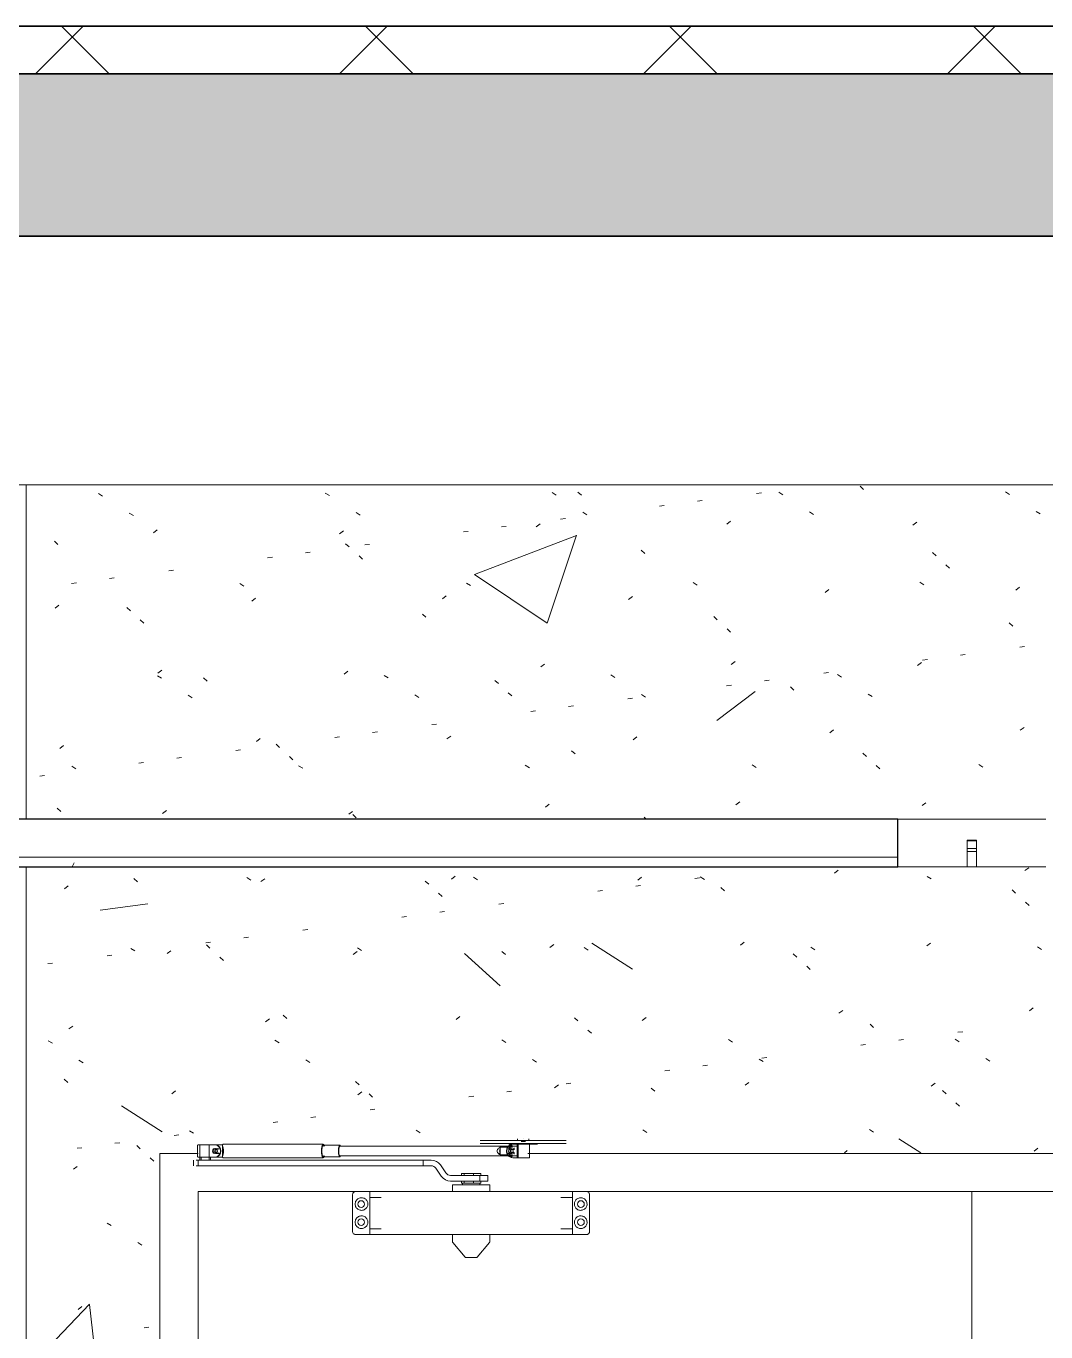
# Model space of a CAD drawing. Header units: millimetres. Extents: x 1240 to 198004, y -7796 to 35300.
# Drawn here: x 160774 to 161841, y 4213 to 5580 of the extents above; entities that cross this region are included whole.
import ezdxf

# ---------------------------------------------------------------- set-up
doc = ezdxf.new("R2010")
doc.units = ezdxf.units.MM
for name, color, linetype, lineweight in [('0-2', 50, 'Continuous', 5), ('A-CLNG', 13, 'Continuous', 9), ('A-CLNG-1', 13, 'Continuous', 25), ('A-CLNG-PATT-1', 13, 'Continuous', 9), ('A-DOOR', 31, 'Continuous', 9), ('A-DOOR-FRAM', 31, 'Continuous', 9), ('A-FLOR-1', 10, 'Continuous', 35), ('A-FLOR-3', 192, 'Continuous', 35), ('A-FLOR-PATT-1', 7, 'Continuous', 9), ('A-FLOR-PATT-3', 8, 'Continuous', 9), ('A-WALL-PATT-4', 111, 'Continuous', 9), ('E-LITE-EQPM', 33, 'Continuous', 9), ('I-WALL', 2, 'Continuous', 9), ('S-BEAM-3', 7, 'Continuous', 9)]:
    doc.layers.add(name, color=color, linetype=linetype, lineweight=lineweight)

# ---------------------------------------------------------------- blocks, each defined once
blk = doc.blocks.new('NCV_TKTC_KET CAU_rvt-2-TKCS_MẶT ĐỨNG NỘI KHU 2')
at = {"layer": 'A-FLOR-PATT-1'}
blk.add_hatch(color=256, dxfattribs=at).paths.add_polyline_path([(-26936.9, 5360), (-26936.9, 5530), (-45737.4, 5530), (-45737.4, 5360), (-27379.4, 5360)])
at = {"layer": 'A-FLOR-1'}
for p, q in [((-26936.9, 5530), (-45737.4, 5530)), ((-45737.4, 5360), (-26936.9, 5360))]:
    blk.add_line(p, q, dxfattribs=at)
at = {"layer": 'S-BEAM-3'}
blk.add_line((-33546.9, 5100), (-35535.3, 5100), dxfattribs=at)
blk = doc.blocks.new('LIC_06-ĐÈN LED TRÒN DOWNLIGHT_ P_18W - LIC_06-ĐÈN LED TRÒN DOWNLIGHT_ P_18W - ÁNH SÁNG 6000K-1339139-TKCS_MẶT ĐỨNG NỘI KHU 2')
at = {"layer": 'E-LITE-EQPM'}
for p, q in [((-34532.4, 8128), (-34542.4, 8128)), ((-34532.4, 8128), (-34542.4, 8128)), ((-34542.4, 8127.4), (-34542.4, 8127.9)), ((-34542.4, 8127.2), (-34542.4, 8127.4)), ((-34542.4, 8119), (-34542.4, 8127.2)), ((-34532.4, 8127.2), (-34542.4, 8127.2)), ((-34542.4, 8116), (-34542.4, 8119)), ((-34532.4, 8119), (-34542.4, 8119)), ((-34532.4, 8127.9), (-34532.4, 8127.4)), ((-34532.4, 8127.4), (-34532.4, 8127.2)), ((-34532.4, 8127.2), (-34532.4, 8119)), ((-34532.4, 8119), (-34532.4, 8116)), ((-34542.4, 8100), (-34542.4, 8116)), ((-34532.4, 8116), (-34542.4, 8116)), ((-34532.4, 8116), (-34532.4, 8100)), ((-34532.4, 8100), (-34542.4, 8100))]:
    blk.add_line(p, q, dxfattribs=at)
blk = doc.blocks.new('FD_07 - FD_07-1700x2200-CỬA ĐI 2 CÁNH-V381-TKCS_MẶT ĐỨNG NỘI KHU 2')
at = {"layer": 'A-DOOR'}
for p, q in [((-35013, 4415.3), (-35013, 4413.5)), ((-35007, 4415.3), (-35007, 4415.3)), ((-35007, 4415.3), (-35007, 4415.3)), ((-35001, 4413.5), (-35001, 4415.3)), ((-35348, 4409), (-35348, 4396)), ((-35347.4, 4409), (-35335.8, 4409)), ((-35345.5, 4409), (-35345.5, 4393)), ((-35335.8, 4409), (-35328.7, 4409)), ((-35335.8, 4396), (-35335.8, 4409)), ((-35328.7, 4409), (-35328.2, 4409)), ((-35328.7, 4409), (-35321.8, 4409)), ((-35321.8, 4396), (-35321.8, 4409)), ((-35321.8, 4408.6), (-35321.8, 4396.4)), ((-35321.8, 4396.4), (-35321.8, 4408.6)), ((-35216.3, 4409.5), (-35321, 4409.5)), ((-35198.9, 4408.5), (-35216.3, 4408.5)), ((-35012.5, 4407.5), (-35198.9, 4407.5)), ((-35052, 4413.5), (-35051.6, 4413.5)), ((-35052, 4410.5), (-35051.6, 4410.5)), ((-35051.6, 4413.5), (-35032.3, 4413.5)), ((-35051.6, 4410.5), (-35032.3, 4410.5)), ((-35032.3, 4413.5), (-35032, 4413.5)), ((-35032.3, 4410.5), (-35032, 4410.5)), ((-35031.9, 4413.5), (-35026.7, 4413.5)), ((-35031.9, 4410.5), (-35026.7, 4410.5)), ((-35031, 4406.5), (-35024.1, 4406.5)), ((-35031, 4406.5), (-35031, 4398.5)), ((-35026.7, 4413.5), (-35025.6, 4413.5)), ((-35026.7, 4410.5), (-35025.6, 4410.5)), ((-35025.6, 4413.5), (-35009.1, 4413.5)), ((-35025.6, 4410.5), (-35009.1, 4410.5)), ((-35024.1, 4406.5), (-35022.9, 4406.5)), ((-35022.9, 4406.5), (-35018.2, 4406.5)), ((-35021.3, 4406.5), (-35022.5, 4406.5)), ((-35022, 4409.5), (-35020, 4409.5)), ((-35020, 4409.5), (-35022, 4409.5)), ((-35018.2, 4406.5), (-35021.3, 4406.5)), ((-35017.9, 4409.5), (-35020, 4409.5)), ((-35017.9, 4409.5), (-35012.2, 4409.5)), ((-35016.5, 4403.9), (-35016.5, 4405.8)), ((-35013.5, 4409.5), (-35013.5, 4395.5)), ((-35012.2, 4409.5), (-35000.7, 4409.5)), ((-35012.2, 4395.5), (-35012.2, 4409.5)), ((-35012, 4410.5), (-35012, 4409.5)), ((-35007, 4413.5), (-35009.5, 4413.5)), ((-35009.5, 4413.5), (-35007, 4413.5)), ((-35007, 4410.5), (-35009.5, 4410.5)), ((-35009.5, 4410.5), (-35007, 4410.5)), ((-35007, 4410.5), (-35009.5, 4410.5)), ((-35009.5, 4410.5), (-35007, 4410.5)), ((-35009.1, 4413.5), (-35004.8, 4413.5)), ((-35009.1, 4413.5), (-35004.8, 4413.5)), ((-35004.8, 4412.5), (-35009.1, 4412.5)), ((-35009.1, 4410.5), (-35004.8, 4410.5)), ((-35009.1, 4410.5), (-35004.8, 4410.5)), ((-35007, 4413.5), (-35008.5, 4413.5)), ((-35008.5, 4413.5), (-35007, 4413.5)), ((-35007, 4413.5), (-35004.5, 4413.5)), ((-35004.5, 4413.5), (-35007, 4413.5)), ((-35007, 4413.5), (-35005.4, 4413.5)), ((-35005.4, 4413.5), (-35007, 4413.5)), ((-35007, 4410.5), (-35004.5, 4410.5)), ((-35004.5, 4410.5), (-35007, 4410.5)), ((-35007, 4410.5), (-35004.5, 4410.5)), ((-35004.5, 4410.5), (-35007, 4410.5)), ((-35004.8, 4413.5), (-34988.4, 4413.5)), ((-35004.8, 4410.5), (-34988.4, 4410.5)), ((-35002, 4409.5), (-35002, 4410.5)), ((-34994, 4409.5), (-35001.3, 4409.5)), ((-35000.7, 4409.5), (-35001, 4409.5)), ((-35000.5, 4395.5), (-35000.5, 4409.5)), ((-34994, 4409.5), (-34992, 4409.5)), ((-34992, 4409.5), (-34994, 4409.5)), ((-34988.4, 4413.5), (-34987.2, 4413.5)), ((-34988.4, 4410.5), (-34987.2, 4410.5)), ((-34987.2, 4413.5), (-34982, 4413.5)), ((-34987.2, 4410.5), (-34982, 4410.5)), ((-34981.9, 4413.5), (-34981.6, 4413.5)), ((-34981.9, 4410.5), (-34981.6, 4410.5)), ((-34981.6, 4413.5), (-34962.4, 4413.5)), ((-34981.6, 4410.5), (-34962.4, 4410.5)), ((-34962.4, 4413.5), (-34962, 4413.5)), ((-34962.4, 4410.5), (-34962, 4410.5)), ((-35352, 4393), (-35352, 4387)), ((-35349.5, 4393), (-35347.4, 4393)), ((-35335.8, 4396), (-35347.4, 4396)), ((-35347.4, 4393), (-35111.9, 4393)), ((-35347.4, 4387), (-35347.4, 4393)), ((-35344.3, 4396), (-35344.3, 4393)), ((-35328.7, 4396), (-35335.8, 4396)), ((-35335.7, 4393), (-35335.7, 4396.2)), ((-35334.5, 4393), (-35334.5, 4396)), ((-35328.2, 4396), (-35328.7, 4396)), ((-35321.8, 4396), (-35328.7, 4396)), ((-35321, 4395.5), (-35216.3, 4395.5)), ((-35216.3, 4396.5), (-35198.9, 4396.5)), ((-35198.9, 4397.5), (-35012.5, 4397.5)), ((-35103.5, 4393), (-35111.9, 4393)), ((-35111.9, 4393), (-35111.9, 4387)), ((-35103.5, 4393), (-35103.5, 4393)), ((-35087.9, 4379.6), (-35093.7, 4387.9)), ((-35024.1, 4398.5), (-35031, 4398.5)), ((-35022.9, 4398.5), (-35024.1, 4398.5)), ((-35018.2, 4398.5), (-35022.9, 4398.5)), ((-35022.5, 4398.5), (-35021.3, 4398.5)), ((-35021.3, 4398.5), (-35018.2, 4398.5)), ((-35012.2, 4395.5), (-35017.9, 4395.5)), ((-35016.5, 4399.2), (-35016.5, 4401)), ((-35000.7, 4395.5), (-35012.2, 4395.5)), ((-35002.2, 4395.5), (-35000.5, 4395.5)), ((-35000.5, 4395.5), (-35000.7, 4395.5)), ((-35347.4, 4387), (-35349.5, 4387)), ((-35111.9, 4387), (-35347.4, 4387)), ((-35111.9, 4387), (-35103.5, 4387)), ((-35098.6, 4384.4), (-35092.8, 4376.1)), ((-35052.6, 4377), (-35083, 4377)), ((-35071.6, 4379), (-35068.9, 4379)), ((-35071.6, 4379), (-35071.6, 4377)), ((-35068.9, 4379), (-35058.9, 4379)), ((-35068.9, 4377), (-35068.9, 4379)), ((-35058.9, 4379), (-35051.5, 4379)), ((-35058.9, 4377), (-35058.9, 4379)), ((-35052.6, 4371), (-35052.6, 4377)), ((-35052.6, 4377), (-35044.1, 4377)), ((-35051.5, 4377), (-35051.5, 4379)), ((-35044.1, 4377), (-35046.4, 4377)), ((-35044.1, 4371), (-35044.1, 4377)), ((-35083, 4371), (-35052.6, 4371)), ((-35081.1, 4367), (-35081.1, 4360)), ((-35080.5, 4367), (-35081.1, 4367)), ((-35081.1, 4367), (-35042.7, 4367)), ((-35071.6, 4371), (-35071.6, 4369)), ((-35070.3, 4369), (-35071.6, 4369)), ((-35070.6, 4369), (-35070.6, 4367)), ((-35070.3, 4369), (-35070.6, 4369)), ((-35070.6, 4369), (-35070.3, 4369)), ((-35063.9, 4369), (-35070.3, 4369)), ((-35070.3, 4369), (-35067.9, 4369)), ((-35068.9, 4369), (-35070.3, 4369)), ((-35068.9, 4369), (-35068.9, 4371)), ((-35063.9, 4369), (-35068.9, 4369)), ((-35067.9, 4369), (-35059.2, 4369)), ((-35056.8, 4369), (-35063.9, 4369)), ((-35058.9, 4369), (-35063.9, 4369)), ((-35059.2, 4369), (-35056.8, 4369)), ((-35058.9, 4369), (-35058.9, 4371)), ((-35055.2, 4369), (-35058.9, 4369)), ((-35051.5, 4369), (-35055.2, 4369)), ((-35052.9, 4369), (-35053.8, 4369)), ((-35053.8, 4369), (-35052.9, 4369)), ((-35052.9, 4369), (-35052.6, 4369)), ((-35052.6, 4369), (-35052.9, 4369)), ((-35044.1, 4371), (-35052.6, 4371)), ((-35052.6, 4367), (-35052.6, 4369)), ((-35051.5, 4369), (-35051.5, 4371)), ((-35046.4, 4371), (-35044.1, 4371)), ((-35042.7, 4367), (-35042, 4367)), ((-35042, 4367), (-35042.7, 4367)), ((-35042, 4360), (-35042, 4367)), ((-35347.4, 4360), (-35347.4, 2200)), ((-35182.6, 4360), (-35347.4, 4360)), ((-35185.6, 4318), (-35185.6, 4357)), ((-35182.6, 4360), (-35170.3, 4360)), ((-35167.6, 4360), (-35170.3, 4360)), ((-35170.3, 4360), (-35168.4, 4360)), ((-35167.9, 4360), (-35167.7, 4360)), ((-34955.6, 4360), (-35167.6, 4360)), ((-35167.6, 4360), (-35167.6, 4359.7)), ((-35167.6, 4359.7), (-35167.6, 4351.1)), ((-35155.6, 4354), (-35167.6, 4354)), ((-35167.6, 4351.1), (-35167.6, 4349.3)), ((-35167.6, 4349.3), (-35167.6, 4325.7)), ((-34955.6, 4354), (-34967.6, 4354)), ((-34952.8, 4360), (-34955.6, 4360)), ((-34955.6, 4359.7), (-34955.6, 4360)), ((-34955.6, 4351.1), (-34955.6, 4359.7)), ((-34955.6, 4349.3), (-34955.6, 4351.1)), ((-34955.6, 4325.7), (-34955.6, 4349.3)), ((-34955.5, 4360), (-34955.2, 4360)), ((-34954.8, 4360), (-34952.8, 4360)), ((-34952.8, 4360), (-34940.6, 4360)), ((-34537.4, 4360), (-34940.6, 4360)), ((-34937.6, 4357), (-34937.6, 4318)), ((-34134.1, 4360), (-34537.4, 4360)), ((-34537.4, 4360), (-34537.4, 2200)), ((-34537.4, 2200), (-34537.4, 4360)), ((-35167.6, 4325.7), (-35167.6, 4323.9)), ((-35167.6, 4323.9), (-35167.6, 4315.3)), ((-35167.6, 4321), (-35155.6, 4321)), ((-34967.6, 4321), (-34955.6, 4321)), ((-34955.6, 4323.9), (-34955.6, 4325.7)), ((-34955.6, 4315.3), (-34955.6, 4323.9)), ((-35170.3, 4315), (-35182.6, 4315)), ((-35168.4, 4315), (-35170.3, 4315)), ((-35167.7, 4315), (-35167.9, 4315)), ((-35167.6, 4315.3), (-35167.6, 4315)), ((-35167.6, 4315), (-34955.6, 4315)), ((-35081.1, 4315), (-35081.1, 4307.4)), ((-35080.8, 4306.7), (-35067.9, 4291.3)), ((-35055.3, 4291.3), (-35042.3, 4306.7)), ((-35042.1, 4307.4), (-35042.1, 4315)), ((-34955.6, 4315), (-34955.6, 4315.3)), ((-34955.2, 4315), (-34955.5, 4315)), ((-34952.8, 4315), (-34954.8, 4315)), ((-34940.6, 4315), (-34952.8, 4315)), ((-35061.6, 4291), (-35061.6, 4291)), ((-35061.6, 4291), (-35061.6, 4291))]:
    blk.add_line(p, q, dxfattribs=at)
at = {"layer": 'A-DOOR', "flags": 128}
for points in [[(-35034.3, 4402.5), (-35034.2, 4403.3), (-35033.9, 4404), (-35033.4, 4404.7), (-35032.8, 4405.4), (-35032, 4406), (-35031, 4406.5)], [(-35031, 4398.5), (-35032, 4399), (-35032.8, 4399.6), (-35033.4, 4400.3), (-35033.9, 4401), (-35034.2, 4401.7), (-35034.3, 4402.5)], [(-35031.1, 4404.7), (-35031.4, 4404), (-35031.6, 4403.3), (-35031.7, 4402.5)], [(-35031.7, 4402.5), (-35031.6, 4401.7), (-35031.4, 4401), (-35031.1, 4400.3)], [(-35182.6, 4360), (-35183.2, 4359.9), (-35183.9, 4359.7), (-35184.5, 4359.3), (-35184.9, 4358.9), (-35185.3, 4358.3), (-35185.5, 4357.7), (-35185.6, 4357)], [(-34937.6, 4357), (-34937.7, 4357.7), (-34937.9, 4358.3), (-34938.2, 4358.9), (-34938.7, 4359.3), (-34939.3, 4359.7), (-34939.9, 4359.9), (-34940.6, 4360)], [(-35185.6, 4318), (-35185.5, 4317.3), (-35185.3, 4316.7), (-35184.9, 4316.1), (-35184.5, 4315.7), (-35183.9, 4315.3), (-35183.2, 4315.1), (-35182.6, 4315)], [(-35080.8, 4306.7), (-35080.8, 4306.7), (-35080.9, 4306.8), (-35080.9, 4306.8), (-35080.9, 4306.8), (-35080.9, 4306.9), (-35081, 4306.9), (-35081, 4307), (-35081, 4307), (-35081, 4307), (-35081, 4307.1), (-35081, 4307.1), (-35081.1, 4307.2), (-35081.1, 4307.2), (-35081.1, 4307.3), (-35081.1, 4307.3), (-35081.1, 4307.3), (-35081.1, 4307.4), (-35081.1, 4307.4)], [(-35042.1, 4307.4), (-35042.1, 4307.4), (-35042.1, 4307.3), (-35042.1, 4307.3), (-35042.1, 4307.2), (-35042.1, 4307.2), (-35042.1, 4307.1), (-35042.1, 4307.1), (-35042.1, 4307.1), (-35042.2, 4307), (-35042.2, 4307), (-35042.2, 4306.9), (-35042.2, 4306.9), (-35042.2, 4306.9), (-35042.3, 4306.8), (-35042.3, 4306.8), (-35042.3, 4306.7), (-35042.3, 4306.7), (-35042.3, 4306.7)], [(-34940.6, 4315), (-34939.9, 4315.1), (-34939.3, 4315.3), (-34938.7, 4315.7), (-34938.2, 4316.1), (-34937.9, 4316.7), (-34937.7, 4317.3), (-34937.6, 4318)], [(-35067.2, 4291), (-35067.2, 4291), (-35067.2, 4291), (-35067.3, 4291), (-35067.3, 4291), (-35067.3, 4291), (-35067.4, 4291), (-35067.4, 4291), (-35067.4, 4291), (-35067.5, 4291.1), (-35067.5, 4291.1), (-35067.5, 4291.1), (-35067.6, 4291.1), (-35067.6, 4291.1), (-35067.6, 4291.1), (-35067.7, 4291.2), (-35067.7, 4291.2), (-35067.7, 4291.2), (-35067.8, 4291.2), (-35067.8, 4291.3), (-35067.8, 4291.3), (-35067.8, 4291.3), (-35067.9, 4291.3)], [(-35061.6, 4291), (-35061.8, 4291), (-35062, 4291), (-35062.2, 4291), (-35062.5, 4291), (-35062.7, 4291), (-35062.9, 4291), (-35063.1, 4291), (-35063.3, 4291), (-35063.5, 4291), (-35063.8, 4291), (-35064, 4291), (-35064.2, 4291), (-35064.4, 4291), (-35064.5, 4291), (-35064.7, 4291), (-35064.9, 4291), (-35065.1, 4291), (-35065.3, 4291), (-35065.4, 4291), (-35065.6, 4291), (-35065.7, 4291), (-35065.9, 4291), (-35066, 4291), (-35066.1, 4291), (-35066.3, 4291), (-35066.4, 4291), (-35066.5, 4291), (-35066.6, 4291), (-35066.7, 4291), (-35066.8, 4291), (-35066.9, 4291), (-35066.9, 4291), (-35067, 4291), (-35067, 4291), (-35067.1, 4291), (-35067.1, 4291), (-35067.1, 4291), (-35067.1, 4291), (-35067.2, 4291)], [(-35067.2, 4291), (-35067.2, 4291), (-35067.1, 4291), (-35067.1, 4291), (-35067.1, 4291), (-35067, 4291), (-35067, 4291), (-35066.9, 4291), (-35066.9, 4291), (-35066.8, 4291), (-35066.7, 4291), (-35066.6, 4291), (-35066.5, 4291), (-35066.4, 4291), (-35066.3, 4291), (-35066.2, 4291), (-35066.1, 4291), (-35065.9, 4291), (-35065.8, 4291), (-35065.6, 4291), (-35065.5, 4291), (-35065.3, 4291), (-35065.1, 4291), (-35065, 4291), (-35064.8, 4291), (-35064.6, 4291), (-35064.4, 4291), (-35064.2, 4291), (-35064, 4291), (-35063.8, 4291), (-35063.6, 4291), (-35063.4, 4291), (-35063.2, 4291), (-35063, 4291), (-35062.7, 4291), (-35062.5, 4291), (-35062.3, 4291), (-35062.1, 4291), (-35061.9, 4291), (-35061.6, 4291), (-35061.6, 4291)], [(-35061.6, 4291), (-35061.4, 4291), (-35061.1, 4291), (-35060.9, 4291), (-35060.7, 4291), (-35060.5, 4291), (-35060.3, 4291), (-35060, 4291), (-35059.8, 4291), (-35059.6, 4291), (-35059.4, 4291), (-35059.2, 4291), (-35059, 4291), (-35058.8, 4291), (-35058.6, 4291), (-35058.4, 4291), (-35058.3, 4291), (-35058.1, 4291), (-35057.9, 4291), (-35057.7, 4291), (-35057.6, 4291), (-35057.4, 4291), (-35057.3, 4291), (-35057.1, 4291), (-35057, 4291), (-35056.9, 4291), (-35056.8, 4291), (-35056.7, 4291), (-35056.6, 4291), (-35056.5, 4291), (-35056.4, 4291), (-35056.3, 4291), (-35056.2, 4291), (-35056.2, 4291), (-35056.1, 4291), (-35056.1, 4291), (-35056.1, 4291), (-35056, 4291), (-35056, 4291), (-35056, 4291)], [(-35056, 4291), (-35056, 4291), (-35056, 4291), (-35056, 4291), (-35056.1, 4291), (-35056.1, 4291), (-35056.2, 4291), (-35056.2, 4291), (-35056.3, 4291), (-35056.4, 4291), (-35056.4, 4291), (-35056.5, 4291), (-35056.6, 4291), (-35056.7, 4291), (-35056.9, 4291), (-35057, 4291), (-35057.1, 4291), (-35057.2, 4291), (-35057.4, 4291), (-35057.5, 4291), (-35057.7, 4291), (-35057.9, 4291), (-35058, 4291), (-35058.2, 4291), (-35058.4, 4291), (-35058.6, 4291), (-35058.8, 4291), (-35059, 4291), (-35059.2, 4291), (-35059.4, 4291), (-35059.6, 4291), (-35059.8, 4291), (-35060, 4291), (-35060.2, 4291), (-35060.4, 4291), (-35060.6, 4291), (-35060.9, 4291), (-35061.1, 4291), (-35061.3, 4291), (-35061.5, 4291), (-35061.6, 4291)], [(-35055.3, 4291.3), (-35055.3, 4291.3), (-35055.4, 4291.3), (-35055.4, 4291.2), (-35055.4, 4291.2), (-35055.4, 4291.2), (-35055.5, 4291.2), (-35055.5, 4291.2), (-35055.5, 4291.1), (-35055.6, 4291.1), (-35055.6, 4291.1), (-35055.6, 4291.1), (-35055.7, 4291.1), (-35055.7, 4291.1), (-35055.7, 4291), (-35055.8, 4291), (-35055.8, 4291), (-35055.8, 4291), (-35055.9, 4291), (-35055.9, 4291), (-35055.9, 4291), (-35056, 4291), (-35056, 4291)]]:
    blk.add_lwpolyline(points, dxfattribs=at)
at = {"layer": 'A-DOOR'}
for centre, start, end in [((-35176.6, 4347), 0, 180), ((-35176.6, 4347), 180, 0), ((-34946.6, 4347), 0, 180), ((-34946.6, 4347), 180, 0), ((-35176.6, 4328), 0, 180), ((-35176.6, 4328), 180, 0), ((-34946.6, 4328), 0, 180), ((-34946.6, 4328), 180, 0)]:
    blk.add_arc(centre, 3.5, start, end, dxfattribs=at)
for centre, major_axis, ratio, start_param, end_param in [((-35329.9, 4402.5), (0, 2.5), 0.965835, 4.712389, 7.853982), ((-35329.9, 4402.5), (0, 2.5), 0.965835, 1.570796, 4.712389), ((-35329.4, 4402.5), (0, 2.5), 0.965835, 4.712389, 7.853982), ((-35329.3, 4402.5), (0, 2.5), 0.965835, 4.712389, 7.853982), ((-35329.4, 4402.5), (0, 2.5), 0.965835, 1.570796, 4.712389), ((-35329.3, 4402.5), (0, 2.5), 0.965835, 1.570796, 4.712389), ((-35327.6, 4402.5), (0, 2.5), 0.965835, 5.497787, 7.853982), ((-35327.6, 4402.5), (0, 2.5), 0.965835, 5.497787, 7.853982), ((-35327.6, 4402.5), (0, 2.5), 0.965835, 1.570796, 3.926991), ((-35327.6, 4402.5), (0, 2.5), 0.965835, 1.570796, 3.926991), ((-35327, 4402.5), (0, 2.5), 0.965835, 5.759587, 7.853982), ((-35327, 4402.5), (0, 2.5), 0.965835, 1.570796, 3.665191), ((-35330.6, 4402.5), (0, 6.79), 0.965835, 4.712389, 5.992125), ((-35330.6, 4402.5), (0, 6.79), 0.965835, 3.432653, 4.712389), ((-35330, 4402.5), (0, 6.79), 0.965835, 4.712389, 5.992125), ((-35330, 4402.5), (0, 6.79), 0.965835, 3.432653, 4.712389), ((-35321, 4402.5), (0, 7), 0.259156, 0, 0.50718), ((-35216.3, 4402.5), (0, 7), 0.259156, 0.261799, 1.570796), ((-35216.3, 4402.5), (0, 7), 0.259156, 1.570796, 2.879793), ((-35216.3, 4402.5), (0, 6), 0.259156, 5.759587, 7.853982), ((-35216.3, 4402.5), (0, 6), 0.259156, 1.570796, 3.665191), ((-35216.3, 4402.5), (0, 7), 0.259156, 5.497787, 6.52341), ((-35198.9, 4402.5), (0, 6), 0.259156, 5.759587, 7.853982), ((-35198.9, 4402.5), (0, 6), 0.259156, 1.570796, 3.665191), ((-35198.9, 4402.5), (0, 5), 0.259156, 0, 1.570796), ((-35198.9, 4402.5), (0, 5), 0.259156, 1.570796, 3.141593), ((-35017.9, 4402.5), (0, 7), 0.965835, 0, 1.570796), ((-35017.9, 4402.5), (0, 7), 0.965835, 1.570796, 3.141593), ((-35017.4, 4402.5), (0, 7), 0.965835, 0.261799, 1.570796), ((-35017.4, 4402.5), (0, 7), 0.965835, 1.570796, 2.879793), ((-35020.1, 4402.5), (0, 2.5), 0.965835, 4.712389, 7.853982), ((-35020.1, 4402.5), (0, 2.5), 0.965835, 1.570796, 4.712389), ((-35015.8, 4402.5), (0, 7), 0.965835, 0.523599, 1.308997), ((-35015.3, 4402.5), (0, 7), 0.965835, 0.523599, 1.570796), ((-35019.6, 4402.5), (0, 2.5), 0.965835, 5.759587, 7.853982), ((-35019.6, 4402.5), (0, 2.5), 0.965835, 5.759587, 7.853982), ((-35015.3, 4402.5), (0, 7), 0.965835, 1.570796, 2.617994), ((-35019.6, 4402.5), (0, 2.5), 0.965835, 1.570796, 3.665191), ((-35019.6, 4402.5), (0, 2.5), 0.965835, 1.570796, 3.665191), ((-35018, 4402.5), (0, 2.5), 0.965835, 0.261799, 1.570796), ((-35018, 4402.5), (0, 2.5), 0.965835, 0.261799, 1.570796), ((-35018, 4402.5), (0, 2.5), 0.965835, 1.570796, 2.879793), ((-35018, 4402.5), (0, 2.5), 0.965835, 1.570796, 2.879793), ((-35017.5, 4402.5), (0, 2.5), 0.965835, 0.523599, 1.570796), ((-35017.5, 4402.5), (0, 2.5), 0.965835, 1.570796, 2.617994), ((-35019.6, 4402.5), (0, 2.5), 0.965835, 5.235988, 5.497787), ((-35019.6, 4402.5), (0, 2.5), 0.965835, 5.235988, 5.497787), ((-35019.6, 4402.5), (0, 2.5), 0.965835, 3.926991, 4.18879), ((-35019.6, 4402.5), (0, 2.5), 0.965835, 3.926991, 4.18879), ((-35018, 4402.5), (0, 2.5), 0.965835, 5.759587, 6.021386), ((-35018, 4402.5), (0, 2.5), 0.965835, 5.759587, 6.021386), ((-35015.8, 4402.5), (0, 5), 0.259156, 1.110588, 1.340692), ((-35015.8, 4402.5), (0, 5), 0.259156, 1.8009, 2.031004), ((-35017.5, 4402.5), (0, 2.5), 0.965835, 5.759587, 6.021386), ((-35321, 4402.5), (0, 7), 0.259156, 2.634413, 3.141593), ((-35216.3, 4402.5), (0, 7), 0.259156, 2.901368, 3.926991), ((-35103.5, 4381), (0, 12), 1, 5.323254, 6.283185), ((-35015.8, 4402.5), (0, 7), 0.965835, 1.832596, 2.617994), ((-35018, 4402.5), (0, 2.5), 0.965835, 3.403392, 3.665191), ((-35018, 4402.5), (0, 2.5), 0.965835, 3.403392, 3.665191), ((-35017.5, 4402.5), (0, 2.5), 0.965835, 3.403392, 3.665191), ((-35103.5, 4381), (0, 6), 1, 5.323254, 6.283185), ((-35083, 4383), (0, 12), 1, 2.181662, 3.141593), ((-35083, 4383), (0, 6), 1, 2.181662, 3.141593)]:
    blk.add_ellipse(centre, major_axis=major_axis, ratio=ratio, start_param=start_param, end_param=end_param, dxfattribs=at)
for points, knots in [([(-35321.8, 4408.6), (-35321.8, 4408.5), (-35321.8, 4408.2), (-35321.8, 4407.8), (-35321.7, 4407.5), (-35321.6, 4407.3), (-35321.6, 4407), (-35321.5, 4406.8), (-35321.5, 4406.7), (-35321.4, 4406.5), (-35321.4, 4406.3), (-35321.3, 4406.1), (-35321.2, 4405.8), (-35321.2, 4405.6), (-35321.2, 4405.4), (-35321.1, 4405.3), (-35321.1, 4405), (-35321, 4404.8), (-35320.9, 4404.4), (-35320.9, 4404), (-35320.8, 4403.7), (-35320.8, 4403.2), (-35320.7, 4402.8), (-35320.7, 4402.5)], [0, 0, 0, 0, 0.1, 0.2, 0.25, 0.3, 0.35, 0.375, 0.4, 0.425, 0.45, 0.5, 0.55, 0.575, 0.6, 0.625, 0.65, 0.7, 0.75, 0.8, 0.85, 0.9, 1, 1, 1, 1]), ([(-35320.7, 4402.5), (-35320.7, 4402.2), (-35320.8, 4401.8), (-35320.8, 4401.3), (-35320.9, 4401), (-35320.9, 4400.6), (-35321, 4400.2), (-35321.1, 4400), (-35321.1, 4399.7), (-35321.2, 4399.6), (-35321.2, 4399.4), (-35321.2, 4399.2), (-35321.3, 4398.9), (-35321.4, 4398.7), (-35321.4, 4398.5), (-35321.5, 4398.3), (-35321.5, 4398.2), (-35321.6, 4398), (-35321.6, 4397.7), (-35321.7, 4397.5), (-35321.8, 4397.2), (-35321.8, 4396.8), (-35321.8, 4396.5), (-35321.8, 4396.4)], [0, 0, 0, 0, 0.1, 0.15, 0.2, 0.25, 0.3, 0.35, 0.375, 0.4, 0.425, 0.45, 0.5, 0.55, 0.575, 0.6, 0.625, 0.65, 0.7, 0.75, 0.8, 0.9, 1, 1, 1, 1]), ([(-35182.9, 4347), (-35182.9, 4348.2), (-35182.5, 4350), (-35180.9, 4351.9), (-35179.5, 4352.9), (-35177.8, 4353.5), (-35176, 4353.7), (-35174.2, 4353.4), (-35172.6, 4352.6), (-35171.2, 4351.4), (-35170.6, 4350.4), (-35170.3, 4349.9)], [0, 0, 0, 0, 0.2, 0.3, 0.4, 0.5, 0.6, 0.7, 0.8, 0.9, 1, 1, 1, 1]), ([(-35170.3, 4344.1), (-35170.9, 4343), (-35172.1, 4341.7), (-35174.2, 4340.6), (-35176, 4340.3), (-35177.8, 4340.5), (-35179.5, 4341.1), (-35180.9, 4342.1), (-35182.1, 4343.5), (-35182.8, 4345.2), (-35182.9, 4346.4), (-35182.9, 4347)], [0, 0, 0, 0, 0.2, 0.3, 0.4, 0.5, 0.6, 0.7, 0.8, 0.9, 1, 1, 1, 1]), ([(-34952.8, 4349.9), (-34952.3, 4351), (-34951.1, 4352.3), (-34948.9, 4353.4), (-34947.2, 4353.7), (-34945.4, 4353.5), (-34943.7, 4352.9), (-34942.2, 4351.9), (-34941.1, 4350.5), (-34940.4, 4348.8), (-34940.2, 4347.6), (-34940.2, 4347)], [0, 0, 0, 0, 0.2, 0.3, 0.4, 0.5, 0.6, 0.7, 0.8, 0.9, 1, 1, 1, 1]), ([(-34940.2, 4347), (-34940.2, 4345.8), (-34940.7, 4344), (-34942.2, 4342.1), (-34943.7, 4341.1), (-34945.4, 4340.5), (-34947.2, 4340.3), (-34948.9, 4340.6), (-34950.6, 4341.4), (-34951.9, 4342.6), (-34952.6, 4343.6), (-34952.8, 4344.1)], [0, 0, 0, 0, 0.2, 0.3, 0.4, 0.5, 0.6, 0.7, 0.8, 0.9, 1, 1, 1, 1]), ([(-35182.9, 4328), (-35182.9, 4329.2), (-35182.5, 4331), (-35180.9, 4332.9), (-35179.5, 4333.9), (-35177.8, 4334.5), (-35176, 4334.7), (-35174.2, 4334.4), (-35172.6, 4333.6), (-35171.2, 4332.4), (-35170.6, 4331.4), (-35170.3, 4330.9)], [0, 0, 0, 0, 0.2, 0.3, 0.4, 0.5, 0.6, 0.7, 0.8, 0.9, 1, 1, 1, 1]), ([(-34952.8, 4330.9), (-34952.3, 4332), (-34951.1, 4333.3), (-34948.9, 4334.4), (-34947.2, 4334.7), (-34945.4, 4334.5), (-34943.7, 4333.9), (-34942.2, 4332.9), (-34941.1, 4331.5), (-34940.4, 4329.8), (-34940.2, 4328.6), (-34940.2, 4328)], [0, 0, 0, 0, 0.2, 0.3, 0.4, 0.5, 0.6, 0.7, 0.8, 0.9, 1, 1, 1, 1]), ([(-35170.3, 4325.1), (-35170.9, 4324), (-35172.1, 4322.7), (-35174.2, 4321.6), (-35176, 4321.3), (-35177.8, 4321.5), (-35179.5, 4322.1), (-35180.9, 4323.1), (-35182.1, 4324.5), (-35182.8, 4326.2), (-35182.9, 4327.4), (-35182.9, 4328)], [0, 0, 0, 0, 0.2, 0.3, 0.4, 0.5, 0.6, 0.7, 0.8, 0.9, 1, 1, 1, 1]), ([(-34940.2, 4328), (-34940.2, 4326.8), (-34940.7, 4325), (-34942.2, 4323.1), (-34943.7, 4322.1), (-34945.4, 4321.5), (-34947.2, 4321.3), (-34948.9, 4321.6), (-34950.6, 4322.4), (-34951.9, 4323.6), (-34952.6, 4324.6), (-34952.8, 4325.1)], [0, 0, 0, 0, 0.2, 0.3, 0.4, 0.5, 0.6, 0.7, 0.8, 0.9, 1, 1, 1, 1])]:
    blk.add_open_spline(points, degree=3, knots=knots, dxfattribs=at)
for points in [[(-35170.3, 4349.9), (-35170.1, 4349.4), (-35169.8, 4348.5), (-35169.6, 4347.5), (-35169.6, 4347)], [(-35169.6, 4347), (-35169.6, 4346.5), (-35169.8, 4345.5), (-35170.1, 4344.6), (-35170.3, 4344.1)], [(-34953.5, 4347), (-34953.5, 4347.5), (-34953.4, 4348.5), (-34953.1, 4349.4), (-34952.8, 4349.9)], [(-34952.8, 4344.1), (-34953.1, 4344.6), (-34953.4, 4345.5), (-34953.5, 4346.5), (-34953.5, 4347)], [(-35170.3, 4330.9), (-35170.1, 4330.4), (-35169.8, 4329.5), (-35169.6, 4328.5), (-35169.6, 4328)], [(-35169.6, 4328), (-35169.6, 4327.5), (-35169.8, 4326.5), (-35170.1, 4325.6), (-35170.3, 4325.1)], [(-34953.5, 4328), (-34953.5, 4328.5), (-34953.4, 4329.5), (-34953.1, 4330.4), (-34952.8, 4330.9)], [(-34952.8, 4325.1), (-34953.1, 4325.6), (-34953.4, 4326.5), (-34953.5, 4327.5), (-34953.5, 4328)]]:
    blk.add_open_spline(points, degree=3, dxfattribs=at)
at = {"layer": 'A-DOOR-FRAM'}
for p, q in [((-35347.4, 2200), (-35347.4, 4360)), ((-35347.4, 4360), (-35182.6, 4360)), ((-35170.3, 4360), (-35167.6, 4360)), ((-34955.6, 4360), (-34952.8, 4360)), ((-34940.6, 4360), (-34134.1, 4360))]:
    blk.add_line(p, q, dxfattribs=at)

msp = doc.modelspace()

# ---------------------------------------------------------------- hatches: boundary and pattern name
at = {"layer": 'A-CLNG-PATT-1'}
h = msp.add_hatch(dxfattribs=at)
h.set_pattern_fill('FP_45', color=256, style=0, pattern_type=2)
h.set_pattern_definition([(0, (196301.1, 0), (1219.2, 304.8), [50.292, -864.108, 50.292, -864.108, -4876.8]), (0, (196301.1, 0), (1219.2, 304.8), [-1828.8, 50.292, -1778.508, 50.292, -864.108, -2133.6]), (0, (196301.1, 0), (1219.2, 304.8), [-4572, 50.292, -559.308, 50.292, -1473.708]), (120, (196758.3, 152.4), (-873.5645, 903.4582), [50.292, -864.108, 50.292, -864.108, -4876.8]), (120, (196758.3, 152.4), (-873.5645, 903.4582), [-1828.8, 50.292, -1778.508, 50.292, -864.108, -2133.6]), (120, (196758.3, 152.4), (-873.5645, 903.4582), [-4572, 50.292, -559.308, 50.292, -1473.708]), (240, (196910.7, 762), (-345.6355, -1208.2582), [50.292, -864.108, 50.292, -864.108, -4876.8]), (240, (196910.7, 762), (-345.6355, -1208.2582), [-1828.8, 50.292, -1778.508, 50.292, -864.108, -2133.6]), (240, (196910.7, 762), (-345.6355, -1208.2582), [-4572, 50.292, -559.308, 50.292, -1473.708])])
h.paths.add_polyline_path([(156463.7, 4700), (157286.3, 4700), (157286.3, 4710), (156463.7, 4710)])
h.paths.add_polyline_path([(169561.5, 4700), (169564.2, 4700), (169564.2, 4710), (161841.2, 4710), (161841.2, 4700), (169241.6, 4700)])
h.paths.add_polyline_path([(157441.2, 4700), (159486.3, 4700), (159486.3, 4710), (157441.2, 4710)])
h.paths.add_polyline_path([(159641.2, 4700), (161686.3, 4700), (161686.3, 4710), (159641.2, 4710)])
at = {"layer": 'A-FLOR-PATT-3'}
h = msp.add_hatch(dxfattribs=at)
h.set_pattern_fill('FP_42', color=256, style=0, pattern_type=2)
h.set_pattern_definition([(45, (196301.1, 0), (-159.099, 159.099), []), (135, (196301.1, 0), (-159.099, -159.099), [])])
h.paths.add_polyline_path([(169164.2, 5530), (169164.2, 5580), (150563.7, 5580), (150563.7, 5530), (168921.7, 5530)])
at = {"layer": 'A-WALL-PATT-4'}
h = msp.add_hatch(dxfattribs=at)
h.set_pattern_fill('FP_38', color=256, style=0, pattern_type=2)
h.set_pattern_definition([(50, (196301.1, 0), (1093.104, -95.634), [114.3, -1257.3]), (355, (196301.1, 0), (-211.457, 1146.34), [91.44, -1005.84]), (100.451, (196392.2, -8), (881.656, 1050.7), [97.14, -1068.54]), (46.184, (196301.1, 304.8), (1626.475, -252.257), [171.45, -1885.95]), (96.636, (196436.6, 283.8), (1424.416, 1484.565), [145.71, -1602.81]), (351.184, (196301.1, 304.8), (1424.43, 1484.55), [137.16, -1508.76]), (21, (196453.5, 228.6), (909.686, -613.59), [114.3, -1257.3]), (326, (196453.5, 228.6), (370.812, 1105.13), [91.44, -1005.84]), (71.451, (196529.3, 177.5), (1280.503, 491.528), [97.14, -1068.54]), (37.5, (196301.1, 0), (18.5313, 507.3303), [50.292, -943.356, 50.292, -970.788, -1009.65]), (37.5, (196301.1, 0), (18.5313, 507.3303), [-2014.728, 50.292, -959.358]), (7.5, (196301.1, 0), (400.918, 601.084), [50.292, -531.876, 50.292, -920.496, -384.81]), (7.5, (196301.1, 0), (400.918, 601.084), [-1552.956, 50.292, -334.518]), (327.5, (195961.25, 0), (813.545, -34.3737), [50.292, -330.708, 50.292, -1138.428, -1577.34]), (327.5, (195961.25, 0), (813.545, -34.3737), [-1569.72, 50.292, -1527.048]), (317.5, (195808.85, 0), (888.775, 152.56), [50.292, -445.008, 50.292, -739.14, -1120.14]), (317.5, (195808.85, 0), (888.775, 152.56), [-1284.732, 50.292, -1069.848])])
h.paths.add_polyline_path([(161270.1, 4406.5), (161266.9, 4403.3), (161268, 4400), (161270.1, 4401.7), (161270.1, 4406)])
h.paths.add_polyline_path([(162548.2, 4409), (162553.3, 4402.5), (162553.3, 4400), (162557.4, 4401), (162557.4, 4404), (162556.3, 4405.3), (162554.6, 4405.6), (162548.9, 4408.6)])
h.paths.add_polyline_path([(160913.7, 2200), (160913.7, 4400), (160953.7, 4401), (160954.6, 4409), (161083.5, 4407.4), (161084.8, 4407.7), (161100.9, 4406), (161102.2, 4407.5), (161277.3, 4406), (161278.4, 4401.2), (161279.1, 4400), (161284, 4401.7), (161283.4, 4402.5), (161282.7, 4404.3), (161282.7, 4409.5), (161275.5, 4410.5), (161275.5, 4413.5), (161312.7, 4413.5), (161312.7, 4410.5), (161299.8, 4409.5), (161299.8, 4400), (162228.1, 4401.7), (162227.7, 4409.5), (162214.7, 4410.5), (162214.7, 4413.5), (162251.9, 4413.5), (162251.9, 4410.5), (162244.2, 4409.5), (162244, 4404.9), (162242.8, 4404.2), (162243, 4401.2), (162244.7, 4400.7), (162244.7, 4400), (162248.8, 4401.7), (162248.4, 4402.5), (162250.5, 4406.5), (162426.4, 4405), (162426.8, 4407.7), (162443.8, 4406.7), (162444.3, 4409.5), (162573.8, 4407.8), (162573.8, 4400), (162613.7, 4400), (162613.7, 2200), (162754.2, 2200), (162754.2, 4700), (160773.7, 4700), (160773.7, 2200)])
h.paths.add_polyline_path([(160971.9, 4400), (160974.2, 4400), (160975.4, 4401), (160974.2, 4402.5), (160976.9, 4407.8), (160970.1, 4404), (160970.1, 4401), (160971.1, 4400), (160971.8, 4400)])
h.paths.add_polyline_path([(162257.4, 4400), (162260.5, 4401.7), (162259.5, 4405), (162257.4, 4406), (162257.4, 4400.3)])
h.paths.add_polyline_path([(161274.4, 4410.5), (161269.2, 4410.5), (161270.1, 4413.5), (161274.4, 4413.5)])
h.paths.add_polyline_path([(162277.9, 4410.5), (162258.7, 4410.5), (162260.3, 4413.5), (162277.9, 4413.5)])
h.paths.add_polyline_path([(161319.5, 4410.5), (161319.5, 4413.5), (161338.7, 4413.5), (161338.7, 4410.5)])
h.paths.add_polyline_path([(161268.8, 4410.5), (161249.5, 4410.5), (161249.5, 4413.5), (161268.8, 4413.5)])
h.paths.add_polyline_path([(162258.3, 4410.5), (162253.1, 4410.5), (162253.1, 4413.5), (162258.3, 4413.5)])
h.paths.add_polyline_path([(161296.3, 4410.5), (161296.3, 4412.5), (161292, 4412.5), (161292, 4410.5)])
h.paths.add_polyline_path([(162208, 4410.5), (162188.7, 4410.5), (162188.7, 4413.5), (162208, 4413.5)])
h.paths.add_polyline_path([(162231.2, 4410.5), (162235.4, 4410.5), (162235.4, 4412.5), (162231.2, 4412.5)])
h.paths.add_polyline_path([(162213.6, 4410.5), (162208.4, 4410.5), (162208.4, 4413.5), (162213.6, 4413.5)])
h.paths.add_polyline_path([(161313.9, 4410.5), (161313.9, 4413.5), (161319.1, 4413.5), (161319.1, 4410.5)])
h.paths.add_polyline_path([(160924.4, 4750), (162754.2, 4750), (162754.2, 5100), (160773.7, 5100), (160773.7, 4750), (160864.7, 4750)])
h = msp.add_hatch(dxfattribs=at)
h.set_pattern_fill('FP_39', color=256, style=0, pattern_type=2)
h.set_pattern_definition([(37.5, (196301.1, 0), (-4.79953, 146.8239), [5.029, -110.795, 5.029, -124.511, -123.825]), (37.5, (196301.1, 0), (-4.79953, 146.8239), [-245.364, 5.029, -118.796]), (7.5, (196301.1, 0), (134.8574, 215.0472), [5.029, -57.455, 5.029, -99.365, -40.005]), (7.5, (196301.1, 0), (134.8574, 215.0472), [-166.878, 5.029, -34.976]), (327.5, (196207.37, 0), (237.29776, 0.4316), [5.029, -33.071, 5.029, -132.131, -179.07]), (327.5, (196207.37, 0), (237.29776, 0.4316), [-175.26, 5.029, -174.041]), (317.5, (196207.37, 0), (229.0671, 66.8792), [5.029, -14.021, 5.029, -84.887, -102.87]), (317.5, (196207.37, 0), (229.0671, 66.8792), [-108.966, 5.029, -97.841])])
h.paths.add_polyline_path([(161270.1, 4406.5), (161266.9, 4403.3), (161268, 4400), (161270.1, 4401.7), (161270.1, 4406)])
h.paths.add_polyline_path([(162548.2, 4409), (162553.3, 4402.5), (162553.3, 4400), (162557.4, 4401), (162557.4, 4404), (162556.3, 4405.3), (162554.6, 4405.6), (162548.9, 4408.6)])
h.paths.add_polyline_path([(160913.7, 2200), (160913.7, 4400), (160953.7, 4401), (160954.6, 4409), (161083.5, 4407.4), (161084.8, 4407.7), (161100.9, 4406), (161102.2, 4407.5), (161277.3, 4406), (161278.4, 4401.2), (161279.1, 4400), (161284, 4401.7), (161283.4, 4402.5), (161282.7, 4404.3), (161282.7, 4409.5), (161275.5, 4410.5), (161275.5, 4413.5), (161312.7, 4413.5), (161312.7, 4410.5), (161299.8, 4409.5), (161299.8, 4400), (162228.1, 4401.7), (162227.7, 4409.5), (162214.7, 4410.5), (162214.7, 4413.5), (162251.9, 4413.5), (162251.9, 4410.5), (162244.2, 4409.5), (162244, 4404.9), (162242.8, 4404.2), (162243, 4401.2), (162244.7, 4400.7), (162244.7, 4400), (162248.8, 4401.7), (162248.4, 4402.5), (162250.5, 4406.5), (162426.4, 4405), (162426.8, 4407.7), (162443.8, 4406.7), (162444.3, 4409.5), (162573.8, 4407.8), (162573.8, 4400), (162613.7, 4400), (162613.7, 2200), (162754.2, 2200), (162754.2, 4700), (160773.7, 4700), (160773.7, 2200)])
h.paths.add_polyline_path([(160971.9, 4400), (160974.2, 4400), (160975.4, 4401), (160974.2, 4402.5), (160976.9, 4407.8), (160970.1, 4404), (160970.1, 4401), (160971.1, 4400), (160971.8, 4400)])
h.paths.add_polyline_path([(162257.4, 4400), (162260.5, 4401.7), (162259.5, 4405), (162257.4, 4406), (162257.4, 4400.3)])
h.paths.add_polyline_path([(161274.4, 4410.5), (161269.2, 4410.5), (161270.1, 4413.5), (161274.4, 4413.5)])
h.paths.add_polyline_path([(162277.9, 4410.5), (162258.7, 4410.5), (162260.3, 4413.5), (162277.9, 4413.5)])
h.paths.add_polyline_path([(161319.5, 4410.5), (161319.5, 4413.5), (161338.7, 4413.5), (161338.7, 4410.5)])
h.paths.add_polyline_path([(161268.8, 4410.5), (161249.5, 4410.5), (161249.5, 4413.5), (161268.8, 4413.5)])
h.paths.add_polyline_path([(162258.3, 4410.5), (162253.1, 4410.5), (162253.1, 4413.5), (162258.3, 4413.5)])
h.paths.add_polyline_path([(161296.3, 4410.5), (161296.3, 4412.5), (161292, 4412.5), (161292, 4410.5)])
h.paths.add_polyline_path([(162208, 4410.5), (162188.7, 4410.5), (162188.7, 4413.5), (162208, 4413.5)])
h.paths.add_polyline_path([(162231.2, 4410.5), (162235.4, 4410.5), (162235.4, 4412.5), (162231.2, 4412.5)])
h.paths.add_polyline_path([(162213.6, 4410.5), (162208.4, 4410.5), (162208.4, 4413.5), (162213.6, 4413.5)])
h.paths.add_polyline_path([(161313.9, 4410.5), (161313.9, 4413.5), (161319.1, 4413.5), (161319.1, 4410.5)])
h.paths.add_polyline_path([(160924.4, 4750), (162754.2, 4750), (162754.2, 5100), (160773.7, 5100), (160773.7, 4750), (160864.7, 4750)])

# ---------------------------------------------------------------- linework, layer by layer
at = {"layer": 'A-CLNG'}
for p, q in [((161686.3, 4750), (161841.1, 4750)), ((161686.3, 4710), (159641.2, 4710)), ((161758.7, 4700), (161686.3, 4700)), ((161841.1, 4700), (161768.8, 4700))]:
    msp.add_line(p, q, dxfattribs=at)
at = {"layer": 'A-CLNG-1'}
for p, q in [((161686.3, 4750), (159641.2, 4750)), ((161686.3, 4700), (161686.3, 4750)), ((159641.2, 4700), (161686.3, 4700))]:
    msp.add_line(p, q, dxfattribs=at)
at = {"layer": 'A-FLOR-3'}
for p, q in [((169164.2, 5580), (150563.7, 5580)), ((150563.7, 5530), (169164.2, 5530))]:
    msp.add_line(p, q, dxfattribs=at)
at = {"layer": 'I-WALL'}
for p, q in [((160773.7, 5100), (160773.7, 4750)), ((160773.7, 4700), (160773.7, 2200)), ((160913.7, 2200), (160913.7, 4400)), ((160913.7, 4400), (160954, 4400)), ((160972.5, 4400), (160976.1, 4400)), ((161268, 4400), (161270.1, 4400)), ((161277.8, 4400), (161282.8, 4400)), ((161299, 4400), (162228.5, 4400))]:
    msp.add_line(p, q, dxfattribs=at)

# ---------------------------------------------------------------- block references
at = {"layer": '0-2'}
msp.add_blockref('NCV_TKTC_KET CAU_rvt-2-TKCS_MẶT ĐỨNG NỘI KHU 2', (196301.1, 0), dxfattribs=at)
at = {"layer": 'A-DOOR'}
msp.add_blockref('FD_07 - FD_07-1700x2200-CỬA ĐI 2 CÁNH-V381-TKCS_MẶT ĐỨNG NỘI KHU 2', (196301.1, 0), dxfattribs=at)
at = {"layer": 'E-LITE-EQPM'}
msp.add_blockref('LIC_06-ĐÈN LED TRÒN DOWNLIGHT_ P_18W - LIC_06-ĐÈN LED TRÒN DOWNLIGHT_ P_18W - ÁNH SÁNG 6000K-1339139-TKCS_MẶT ĐỨNG NỘI KHU 2', (196301.1, -3400), dxfattribs=at)

doc.saveas('drawing.dxf')
